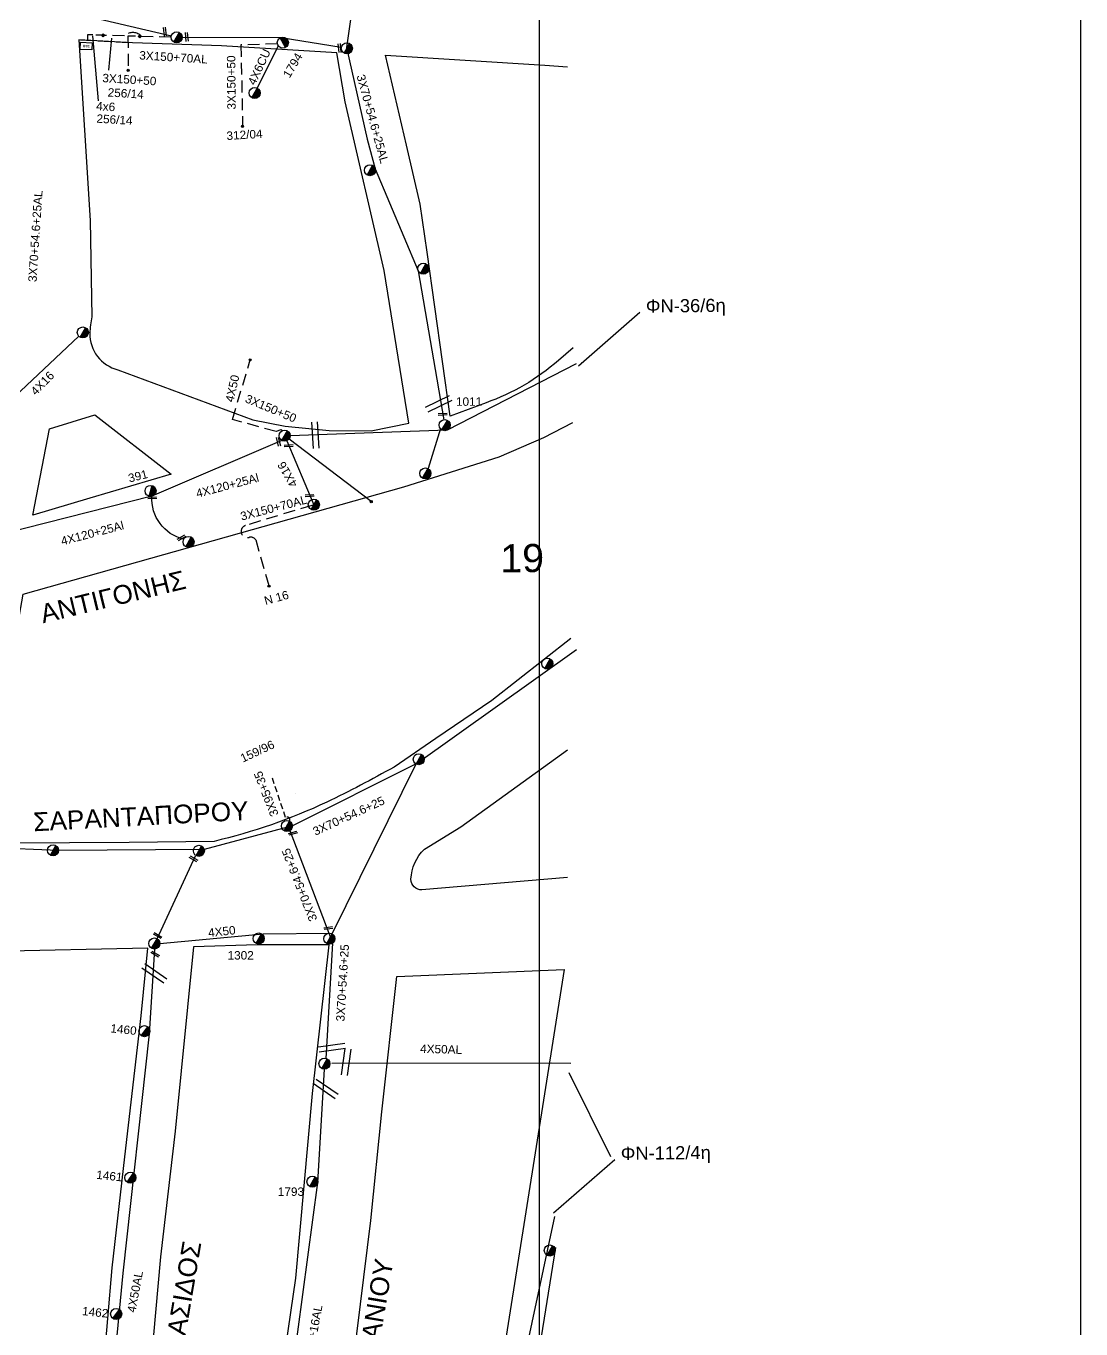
# Model space of a CAD drawing. Header units: millimetres. Extents: x 898 to 5598, y 789 to 3443.
# Drawn here: x 2823.1 to 3048.2, y 1130.7 to 1408.8 of the extents above; entities that cross this region are included whole.
import ezdxf

# ---------------------------------------------------------------- set-up
doc = ezdxf.new("R2010")
doc.units = ezdxf.units.MM
doc.linetypes.add('DASHED', pattern=[19.05, 12.7, -6.35])
for name, color, linetype in [('Pillar OTE', 7, 'Continuous'), ('Άγνωστα', 7, 'Continuous'), ('Γυμνά εναέρια ΧΤ (3Φ)   4x50CU', 7, 'Continuous'), ('Γυμνά εναέρια ΧΤ και ΦΟΠ (3Φ)   4x50+16AL', 7, 'Continuous'), ('Εναέρια παροχή ΧΤ 4x16', 7, 'SYN_LINE'), ('Επιγραφές - Σχήματα', 7, 'Continuous'), ('Καλώδια ΧΤ   3x150+70AL', 7, 'DASHED'), ('Καλώδια ΧΤ   3x150AL+50CU', 7, 'DASHED'), ('Καλώδια ΧΤ   3x95+35 XLPE', 7, 'DASHED'), ('Καλώδια ΧΤ   4x6CU', 7, 'DASHED'), ('Μηχανική τομή', 7, 'Continuous'), ('Στύλος ΦΜ', 7, 'Continuous'), ('Στύλος ΦΜ @ 1', 7, 'Continuous'), ('Συνδέσεις', 7, 'Continuous'), ('Συνεστραμμένα ΧΤ   3x70+54.6+25 AL', 7, 'SYN_LINE'), ('Συνεστραμμένα ΧΤ   4x120+25 AL', 7, 'SYN_LINE'), ('Τομή', 7, 'Continuous'), ('Υπόβαθρο ΔΕΗ', 7, 'Continuous'), ('Υπόγεια καλώδια Παροχών ΧΤ   4x50AL', 7, 'DASHED'), ('Υπόγεια καλώδια Παροχών ΧΤ   4x6', 7, 'DASHED')]:
    doc.layers.add(name, color=color, linetype=linetype)
doc.styles.add('arial', font='arial.ttf')
doc.styles.get("Standard").update_dxf_attribs({"font": 'arial.ttf'})
doc.linetypes.add('SYN_LINE', pattern='A,0.5,-0.0001,["/\\/\\/\\/",Standard,S=0.1,R=0,X=0,Y=-0.05],-0.25', length=0.7501)
doc.dimstyles.new('ISO-25', dxfattribs={"dimtxt": 2.5, "dimasz": 2.5, "dimexe": 1.25, "dimexo": 0.625, "dimtad": 1, "dimtxsty": 'Standard', "dimcen": 2.5, "dimadec": 0, "dimazin": 0, "dimtfac": 1, "dimtmove": 0, "dimatfit": 3, "dimfxl": 1, "dimarcsym": 0})

# ---------------------------------------------------------------- blocks, each defined once
blk = doc.blocks.new('ΥΠΑΡΧΩΝ ΤΣΙΜΕΝΤΕΝΙΟΣ ΣΤΥΛΟΣ')
at = {"layer": 'Στύλος ΦΜ'}
blk.add_hatch(color=7, dxfattribs=at).paths.add_polyline_path([(-1.29, -2.28, 0.574793), (2.62, 0, 0.268822), (1.3, 2.27)])
at = {"layer": 'Στύλος ΦΜ', "color": 7}
blk.add_line((-1.29, -2.28), (1.3, 2.27), dxfattribs=at)
blk.add_circle((0, 0), 2.62, dxfattribs=at)
at = {"layer": 'Στύλος ΦΜ', "flags": 4}
for tag, p in [('ΤΥΠΟΣ', (-4.91, 3.03)), ('ΑΡΙΘΜΟΣ', (-4.68, 8.05))]:
    blk.add_attdef(tag, p, '', height=4, dxfattribs=at)
blk = doc.blocks.new('ΜΗΧΑΝΙΚΗ ΤΟΜΗ')
at = {"layer": 'Μηχανική τομή', "ltscale": 40}
for p, q in [((-1.89, 0.78), (1.89, 0.78)), ((1.89, 0), (-1.89, 0))]:
    blk.add_line(p, q, dxfattribs=at)
blk = doc.blocks.new('ΤΟΜΗ')
at = {"layer": 'Τομή', "ltscale": 40}
for p, q in [((-5.68, 0), (5.68, 0)), ((5.68, -2.33), (-5.68, -2.33))]:
    blk.add_line(p, q, dxfattribs=at)
blk = doc.blocks.new('_ΣΥΝΔΕΣΗ')
at = {"layer": 'Συνδέσεις', "linetype": 'SYN_LINE', "ltscale": 40}
blk.add_hatch(color=256, dxfattribs=at).paths.add_polyline_path([(0.5, -0.01, 1), (-0.5, -0.01, 1)])
at = {"layer": 'Συνδέσεις'}
blk.add_circle((0, -0.01), 0.5, dxfattribs=at)
blk = doc.blocks.new('TSONTA XT1')
at = {"ltscale": 40}
h = blk.add_hatch(color=256, dxfattribs=at)
h.dxf.hatch_style = 1
h.paths.add_polyline_path([(595.96, 2487.66), (597.07, 2488.77), (595.96, 2489.87), (594.85, 2488.77)])
blk.add_lwpolyline([(594.85, 2488.77), (595.96, 2489.87), (597.07, 2488.77), (595.96, 2487.66)], close=True, dxfattribs=at)
blk = doc.blocks.new('PILLAR ΟΤΕ')
at = {"layer": 'Pillar OTE', "ltscale": 40}
blk.add_lwpolyline([(-3.31, 2.02), (3.39, 2.02), (3.39, -1.99), (-3.31, -1.99)], close=True, dxfattribs=at)
at = {"layer": 'Pillar OTE', "insert": (-1.81, 0.71), "char_height": 1.3575, "width": 109.961, "attachment_point": 1}
blk.add_mtext('{\\fArial|b1|i0|c161|p34;OTE}', dxfattribs=at)

msp = doc.modelspace()

# ---------------------------------------------------------------- linework, layer by layer
at = {"layer": 'Άγνωστα', "color": 62, "linetype": 'DASHED', "ltscale": 0.2}
for points in [[(2867.17, 1324.83), (2870.96, 1337.53)], [(2877.82, 1322.43), (2877.51, 1322.61), (2876.48, 1322.23), (2867.17, 1324.83)], [(2884.1, 1306.49), (2869.95, 1302.2)]]:
    msp.add_lwpolyline(points, dxfattribs=at)
at = {"layer": 'Άγνωστα', "color": 27, "linetype": 'SYN_LINE', "ltscale": 20}
msp.add_lwpolyline([(2940.49, 1336.67), (2912.98, 1322.56), (2879.49, 1321.35)], dxfattribs=at)
at = {"layer": 'Άγνωστα', "color": 27, "linetype": 'SYN_LINE', "ltscale": 10}
msp.add_lwpolyline([(2911.52, 1322.87), (2908.9, 1314.33)], dxfattribs=at)
at = {"layer": 'Άγνωστα', "color": 62, "linetype": 'SYN_LINE', "ltscale": 15}
msp.add_lwpolyline([(2878.77, 1320.27), (2884.53, 1306.62), (2884.1, 1306.49)], dxfattribs=at)
at = {"layer": 'Άγνωστα', "color": 62, "linetype": 'SYN_LINE', "ltscale": 20}
msp.add_lwpolyline([(2896.78, 1307.28), (2879.24, 1320.64)], dxfattribs=at)
at = {"layer": 'Άγνωστα', "color": 62, "linetype": 'SYN_LINE', "ltscale": 15}
msp.add_lwpolyline([(2856.77, 1299.25), (2856.77, 1299.25, -0.361208), (2849.98, 1308.45, -0.887821)], format="xyb", dxfattribs=at)
at = {"layer": 'Γυμνά εναέρια ΧΤ (3Φ)   4x50CU', "color": 1}
msp.add_lwpolyline([(2851.68, 1212.97), (2873.69, 1215.02), (2887.85, 1215.17)], dxfattribs=at)
at = {"layer": 'Γυμνά εναέρια ΧΤ (3Φ)   4x50CU', "color": 85, "ltscale": 0.2}
for points in [[(2850.5, 1211.79), (2849.41, 1193.66), (2843.78, 1142.63), (2839.68, 1099.68), (2838.94, 1079.11), (2847.72, 1036.54), (2855.49, 1011.25)], [(2888.34, 1187.45), (2935.23, 1187.53), (2939.39, 1187.42)]]:
    msp.add_lwpolyline(points, dxfattribs=at)
at = {"layer": 'Γυμνά εναέρια ΧΤ και ΦΟΠ (3Φ)   4x50+16AL', "color": 62}
msp.add_lwpolyline([(2788, 1425.2, -0.000565), (2788, 1425.2), (2818.92, 1415.06), (2854.13, 1406.67)], format="xyb", dxfattribs=at)
at = {"layer": 'Γυμνά εναέρια ΧΤ και ΦΟΠ (3Φ)   4x50+16AL', "color": 27, "ltscale": 40}
msp.add_lwpolyline([(2868.57, 1021.11), (2872.6, 1047.2), (2875.5, 1080.47), (2880.02, 1122.1), (2885.4, 1161.97), (2886.79, 1186.15)], dxfattribs=at)
at = {"layer": 'Γυμνά εναέρια ΧΤ και ΦΟΠ (3Φ)   4x50+16AL', "color": 85, "ltscale": 40}
msp.add_lwpolyline([(2912.37, 1019.84), (2918.34, 1062.83), (2921.31, 1082.4), (2928.72, 1120.74), (2935.92, 1154.72)], dxfattribs=at)
at = {"layer": 'Εναέρια παροχή ΧΤ 4x16', "color": 30, "ltscale": 20}
msp.add_lwpolyline([(2818.25, 1327.35), (2834.38, 1342.58)], dxfattribs=at)
at = {"layer": 'Επιγραφές - Σχήματα'}
msp.add_lwpolyline([(2932.69, 801.84), (2932.69, 1798.94), (924.79, 1798.94), (924.79, 801.84)], dxfattribs=at)
at = {"layer": 'Επιγραφές - Σχήματα', "ltscale": 10}
msp.add_lwpolyline([(2935.78, 806.49), (3048.18, 806.49), (3048.18, 1795.4), (2935.78, 1795.4)], dxfattribs=at)
at = {"layer": 'Καλώδια ΧΤ   3x150+70AL', "color": 62, "linetype": 'DASHED', "ltscale": 0.2}
msp.add_lwpolyline([(2869.95, 1302.2, 1.00042), (2870.72, 1299.65, -0.335836), (2872.12, 1299.14), (2874.96, 1289.25)], format="xyb", dxfattribs=at)
at = {"layer": 'Καλώδια ΧΤ   3x150AL+50CU', "color": 62, "linetype": 'DASHED', "ltscale": 0.2}
msp.add_lwpolyline([(2847.37, 1406.93, 0.362688), (2844.11, 1406.69), (2839.93, 1406.81)], format="xyb", dxfattribs=at)
at = {"layer": 'Καλώδια ΧΤ   3x150AL+50CU', "color": 7, "linetype": 'DASHED', "ltscale": 0.2}
msp.add_lwpolyline([(2844.88, 1405.24), (2834.38, 1405.82)], dxfattribs=at)
at = {"layer": 'Καλώδια ΧΤ   3x150AL+50CU', "color": 62, "ltscale": 0.2}
msp.add_lwpolyline([(2876.76, 1404.98), (2868.98, 1404.78), (2869.32, 1387.4)], dxfattribs=at)
at = {"layer": 'Καλώδια ΧΤ   3x95+35 XLPE', "color": 1, "linetype": 'DASHED', "ltscale": 0.1}
msp.add_lwpolyline([(2879.37, 1239.08, 0.781392), (2878.51, 1239.84), (2875.59, 1248.58)], format="xyb", dxfattribs=at)
at = {"layer": 'Καλώδια ΧΤ   3x95+35 XLPE', "linetype": 'DASHED', "ltscale": 20}
msp.add_lwpolyline([(2880.58, 1245.08), (2880.58, 1245.08), (2880.58, 1245.08)], dxfattribs=at)
at = {"layer": 'Καλώδια ΧΤ   4x6CU', "color": 62, "ltscale": 0.2}
msp.add_lwpolyline([(2854.09, 1406.39), (2844.87, 1406.66), (2844.91, 1399.35)], dxfattribs=at)
at = {"layer": 'Συνεστραμμένα ΧΤ   3x70+54.6+25 AL', "color": 62, "linetype": 'SYN_LINE', "ltscale": 20}
msp.add_lwpolyline([(2892.63, 1464), (2883.44, 1450.45), (2893.96, 1421.77), (2891.52, 1404.22), (2895.93, 1384.62), (2895.93, 1384.62), (2897.63, 1378.33), (2906.79, 1356.53), (2912.24, 1324.77)], dxfattribs=at)
at = {"layer": 'Συνεστραμμένα ΧΤ   3x70+54.6+25 AL', "color": 62, "ltscale": 20}
msp.add_lwpolyline([(2856.45, 1406.39), (2877.56, 1406.37), (2890.39, 1404.27)], dxfattribs=at)
at = {"layer": 'Συνεστραμμένα ΧΤ   3x70+54.6+25 AL', "color": 62, "ltscale": 12}
msp.add_lwpolyline([(2876.93, 1404.6), (2872.42, 1395.57)], dxfattribs=at)
at = {"layer": 'Συνεστραμμένα ΧΤ   3x70+54.6+25 AL', "color": 1, "linetype": 'SYN_LINE', "ltscale": 20}
for points in [[(2888.44, 1215.01), (2906.34, 1251.29), (2940.53, 1275.69)], [(2906.34, 1251.29), (2879.96, 1238.06), (2861.14, 1233.05), (2830.07, 1232.84), (2801.68, 1233.93)], [(2887.17, 1188.45), (2888.55, 1213.04), (2879.5, 1237.05)], [(2851.09, 1213.99), (2859.27, 1231.67)]]:
    msp.add_lwpolyline(points, dxfattribs=at)
at = {"layer": 'Συνεστραμμένα ΧΤ   4x120+25 AL', "color": 62, "linetype": 'SYN_LINE', "ltscale": 20}
msp.add_lwpolyline([(2877.73, 1320.33), (2849.98, 1308.45), (2813.73, 1299.26)], dxfattribs=at)
at = {"layer": 'Υπόβαθρο ΔΕΗ'}
for points in [[(2904.76, 1324.01), (2899.53, 1356.64), (2891.21, 1392.62), (2889.43, 1403.1), (2864.85, 1404.57), (2845.82, 1405.18), (2834.38, 1405.82), (2836.78, 1367.26), (2836.78, 1367.26), (2837.16, 1346.73, 0.045108), (2836.73, 1343.23, 0.350632), (2842.71, 1335.44), (2871.48, 1324.71), (2878.41, 1323.36), (2887.81, 1322.44), (2896.73, 1322.43), (2904.76, 1324.01)], [(2939.84, 1340.13), (2936.71, 1337.4, -0.094236), (2921.26, 1328.38), (2913.61, 1325.51), (2908.74, 1360.53), (2907.21, 1370.75), (2904.33, 1383.38), (2904.33, 1383.38), (2899.8, 1402.6), (2933.81, 1400.43), (2938.66, 1400.12)], [(2939.35, 1278.07), (2922.48, 1264.84), (2910.53, 1256.7), (2901.64, 1250.64, -0.016239), (2887.27, 1243.13, -0.051186), (2863.23, 1234.76), (2845.14, 1234.53), (2819.69, 1234.38), (2814.29, 1240.64), (2822.49, 1287.53), (2903.75, 1310.43), (2924.1, 1316.82), (2933.62, 1320.99), (2939.78, 1324.15)], [(2938.61, 1227.06), (2907.6, 1224.45, -0.450847), (2905.25, 1226.7, -0.193282), (2908.12, 1233.11), (2915.89, 1237.87), (2938.65, 1254.34)]]:
    msp.add_lwpolyline(points, format="xyb", dxfattribs=at)
for points in [[(2828.16, 1322.83), (2837.81, 1325.82), (2854.1, 1313.17), (2836.73, 1308.02), (2824.54, 1304.41), (2828.16, 1322.83)], [(2887.81, 1212.67), (2872.47, 1212.68), (2858.84, 1212.23), (2854.95, 1172.89), (2851.8, 1146.08), (2848.76, 1112.02), (2847.43, 1097.94), (2847.01, 1086.06), (2845.16, 1070.37), (2860.84, 1022.18), (2867.3, 1021.98), (2870.74, 1049.01), (2874.32, 1091.38), (2876.32, 1111.75), (2880.67, 1141.51), (2884.23, 1180.99), (2887.81, 1212.67)], [(2848.06, 1024.79), (2835.43, 1073.09), (2838.74, 1111.33), (2841.53, 1143.77), (2844.22, 1167.44), (2847.66, 1197.53), (2849.13, 1212), (2816.13, 1211.23), (2811.93, 1206.31), (2810.59, 1202.57), (2802.25, 1140.39), (2798.97, 1113.43), (2795.77, 1086.01), (2791.56, 1057.85), (2790.27, 1049.7), (2791.26, 1014.62), (2827.06, 1017.74), (2842.68, 1018.91), (2848.06, 1024.79)], [(2937.96, 1207.42), (2924.02, 1119.28), (2908.88, 1036.32), (2905.83, 1022.77), (2882.49, 1023.39), (2884.14, 1038.07), (2886.1, 1063.44), (2891.5, 1111.82), (2896.66, 1153.85), (2899.01, 1177.01), (2902.21, 1205.93), (2937.96, 1207.42)], [(2930.48, 1019.69), (2913.64, 1020.17), (2918.85, 1054.61), (2925.08, 1087.32), (2932.17, 1123.29), (2936.19, 1148.11)]]:
    msp.add_lwpolyline(points, dxfattribs=at)
at = {"layer": 'Υπόγεια καλώδια Παροχών ΧΤ   4x6', "color": 62, "linetype": 'DASHED', "ltscale": 0.1}
msp.add_lwpolyline([(2839.26, 1406.82), (2836.25, 1406.92), (2836.19, 1405.26)], dxfattribs=at)

# ---------------------------------------------------------------- block references
at = {"layer": 'Pillar OTE', "xscale": 0.375, "yscale": 0.375, "zscale": 0.375, "rotation": 357.0561975493653}
msp.add_blockref('PILLAR ΟΤΕ', (2835.92, 1404.5), dxfattribs=at)
at = {"layer": 'Μηχανική τομή'}
for p, xscale, yscale, zscale, rotation in [((2852.93, 1407.61), 0.4999999999999992, 0.4999999999999992, 0.4999999999999992, 95.57451822963904), ((2857.61, 1406.48), 0.4999999999999992, 0.4999999999999992, 0.4999999999999992, 95.57451822963907), ((2890.21, 1404.1), 0.4999999999999992, 0.4999999999999992, 0.4999999999999992, 95.57451822963904), ((2912.01, 1326.14), 0.4999999999999993, 0.4999999999999993, 0.4999999999999993, 183.0485862271134), ((2876.77, 1320.04), 0.4999999999999992, 0.4999999999999992, 0.4999999999999992, 284.3640512142731), ((2879.15, 1319.42), 0.4999999999999993, 0.4999999999999993, 0.4999999999999993, 183.0485862271134), ((2850.03, 1308.29), 0.4999999999999993, 0.4999999999999993, 0.4999999999999993, 183.0485862271134), ((2883.6, 1308.78), 0.4999999999999993, 0.4999999999999993, 0.4999999999999993, 183.0485862271134), ((2856.2, 1299.74), 0.4999999999999993, 0.4999999999999993, 0.4999999999999993, 209.1285442410095), ((2880.02, 1236.69), 0.4999999999999993, 0.4999999999999993, 0.4999999999999993, 195.1808666577872), ((2858.93, 1231.21), 0.4999999999999993, 0.4999999999999993, 0.4999999999999993, 150.196826480274), ((2851.31, 1214.82), 0.4999999999999993, 0.4999999999999993, 0.4999999999999993, 150.196826480274), ((2887.58, 1216.46), 0.4999999999999993, 0.4999999999999993, 0.4999999999999993, 187.6200040132152), ((2850.75, 1210.89), 0.4999999999999993, 0.4999999999999993, 0.4999999999999993, 150.196826480274)]:
    msp.add_blockref('ΜΗΧΑΝΙΚΗ ΤΟΜΗ', p, dxfattribs=dict(at, xscale=xscale, yscale=yscale, zscale=zscale, rotation=rotation))
at = {"layer": 'Στύλος ΦΜ @ 1', "ltscale": 40, "xscale": 0.4499999999998181, "yscale": 0.4499999999998181, "zscale": 0.4499999999998181}
for p in [(2855.27, 1406.39), (2891.57, 1404.04), (2871.89, 1394.51), (2896.49, 1378.02), (2907.87, 1356.99), (2835.24, 1343.39), (2878.31, 1321.35), (2908.32, 1313.3), (2884.53, 1306.62), (2857.8, 1298.69), (2934.36, 1272.71), (2906.92, 1252.31), (2878.78, 1238.06), (2828.89, 1232.84), (2860, 1232.75), (2850.5, 1212.97), (2887.85, 1213.99), (2886.79, 1187.33), (2934.86, 1147.45)]:
    msp.add_blockref('ΥΠΑΡΧΩΝ ΤΣΙΜΕΝΤΕΝΙΟΣ ΣΤΥΛΟΣ', p, dxfattribs=at)
at = {"layer": 'Στύλος ΦΜ @ 1', "ltscale": 40}
ref = msp.add_blockref('ΥΠΑΡΧΩΝ ΤΣΙΜΕΝΤΕΝΙΟΣ ΣΤΥΛΟΣ', (2877.91, 1405.25), dxfattribs=dict(at, xscale=0.4499999999998181, yscale=0.4499999999998181, zscale=0.4499999999998181, rotation=59.31479052594506))
ref.add_attrib('ΤΥΠΟΣ', '1794', (2879.35, 1397.55), dxfattribs={"layer": 'Στύλος ΦΜ', "height": 1.8, "rotation": 59.3148, "flags": 4})
ref = msp.add_blockref('ΥΠΑΡΧΩΝ ΤΣΙΜΕΝΤΕΝΙΟΣ ΣΤΥΛΟΣ', (2912.44, 1323.61), dxfattribs=dict(at, xscale=0.4499999999998181, yscale=0.4499999999998181, zscale=0.4499999999998181))
ref.add_attrib('ΤΥΠΟΣ', '1011', (2914.85, 1327.74), dxfattribs={"layer": 'Στύλος ΦΜ', "height": 1.8, "flags": 4})
ref = msp.add_blockref('ΥΠΑΡΧΩΝ ΤΣΙΜΕΝΤΕΝΙΟΣ ΣΤΥΛΟΣ', (2849.69, 1309.58), dxfattribs=dict(at, xscale=0.4499999999998181, yscale=0.4499999999998181, zscale=0.4499999999998181, rotation=13.88328292777897))
ref.add_attrib('ΤΥΠΟΣ', '391', (2845.18, 1311.36), dxfattribs={"layer": 'Στύλος ΦΜ', "height": 1.8, "rotation": 13.8833, "flags": 4})
ref = msp.add_blockref('ΥΠΑΡΧΩΝ ΤΣΙΜΕΝΤΕΝΙΟΣ ΣΤΥΛΟΣ', (2872.77, 1214.04), dxfattribs=dict(at, xscale=0.4499999999998181, yscale=0.4499999999998181, zscale=0.4499999999998181))
ref.add_attrib('ΤΥΠΟΣ', '1302', (2866.12, 1209.55), dxfattribs={"layer": 'Στύλος ΦΜ', "height": 1.8, "flags": 4})
ref = msp.add_blockref('ΥΠΑΡΧΩΝ ΤΣΙΜΕΝΤΕΝΙΟΣ ΣΤΥΛΟΣ', (2848.39, 1194.26), dxfattribs=dict(at, xscale=0.4499999999998179, yscale=0.4499999999998179, zscale=0.4499999999998179, rotation=354.1148363861845))
ref.add_attrib('ΤΥΠΟΣ', '1460', (2841.06, 1194.01), dxfattribs={"layer": 'Στύλος ΦΜ', "height": 1.8, "rotation": 354.1148, "flags": 4})
ref = msp.add_blockref('ΥΠΑΡΧΩΝ ΤΣΙΜΕΝΤΕΝΙΟΣ ΣΤΥΛΟΣ', (2845.37, 1163), dxfattribs=dict(at, xscale=0.4499999999998178, yscale=0.4499999999998178, zscale=0.4499999999998178, rotation=354.1148363861845))
ref.add_attrib('ΤΥΠΟΣ', '1461', (2838.04, 1162.76), dxfattribs={"layer": 'Στύλος ΦΜ', "height": 1.8, "rotation": 354.1148, "flags": 4})
ref = msp.add_blockref('ΥΠΑΡΧΩΝ ΤΣΙΜΕΝΤΕΝΙΟΣ ΣΤΥΛΟΣ', (2884.23, 1162.13), dxfattribs=dict(at, xscale=0.4499999999998181, yscale=0.4499999999998181, zscale=0.4499999999998181))
ref.add_attrib('ΤΥΠΟΣ', '1793', (2876.84, 1159.1), dxfattribs={"layer": 'Στύλος ΦΜ', "height": 1.8, "flags": 4})
ref = msp.add_blockref('ΥΠΑΡΧΩΝ ΤΣΙΜΕΝΤΕΝΙΟΣ ΣΤΥΛΟΣ', (2842.35, 1133.91), dxfattribs=dict(at, xscale=0.4499999999998178, yscale=0.4499999999998178, zscale=0.4499999999998178, rotation=354.1148363861845))
ref.add_attrib('ΤΥΠΟΣ', '1462', (2835.02, 1133.67), dxfattribs={"layer": 'Στύλος ΦΜ', "height": 1.8, "rotation": 354.1148, "flags": 4})
at = {"layer": 'Συνδέσεις'}
for name, p, xscale, yscale, zscale in [('TSONTA XT1', (2657.3, 645.51), 0.3058959231073555, 0.3058959231073555, 0.3058959231073555), ('TSONTA XT1', (2665.07, 645.29), 0.3058959231073555, 0.3058959231073555, 0.3058959231073555), ('_ΣΥΝΔΕΣΗ', (2844.91, 1399.35), 0.4499999999999886, 0.4499999999999886, 0.4499999999999886), ('_ΣΥΝΔΕΣΗ', (2869.32, 1387.4), 0.4499999999999886, 0.4499999999999886, 0.4499999999999886), ('_ΣΥΝΔΕΣΗ', (2870.96, 1337.54), 0.4499999999999886, 0.4499999999999886, 0.4499999999999886), ('_ΣΥΝΔΕΣΗ', (2896.78, 1307.29), 0.4499999999999886, 0.4499999999999886, 0.4499999999999886), ('_ΣΥΝΔΕΣΗ', (2874.96, 1289.25), 0.4499999999999886, 0.4499999999999886, 0.4499999999999886)]:
    msp.add_blockref(name, p, dxfattribs=dict(at, xscale=xscale, yscale=yscale, zscale=zscale))
at = {"layer": 'Τομή'}
for p, xscale, yscale, zscale, rotation in [((2910.93, 1328.69), 0.4999999999999999, 0.4999999999999999, 0.4999999999999999, 25.67603959027753), ((2884.28, 1321.44), 0.4999999999999999, 0.4999999999999999, 0.4999999999999999, 93.7034715601136), ((2850.17, 1206.11), 0.5, 0.5, 0.5, 145.5605054468495), ((2888.48, 1190.16), 0.5, 0.5, 0.5, 188.1716072673849), ((2892, 1187.58), 0.5, 0.5, 0.5, 262.2196779915827), ((2886.7, 1181.45), 0.5, 0.5, 0.5, 145.5605054468495)]:
    msp.add_blockref('ΤΟΜΗ', p, dxfattribs=dict(at, xscale=xscale, yscale=yscale, zscale=zscale, rotation=rotation))

# ---------------------------------------------------------------- texts
at = {"ltscale": 40, "char_height": 4, "width": 94.4586, "attachment_point": 1, "style": 'arial'}
for s, insert, rotation in [('ANTIΓONHΣ', (2825.8, 1285.19), 13.6735), ('ΣΑΡΑΝΤΑΠΟΡΟΥ', (2824.56, 1240.91), 3.0597), ('ΠΑΡΝΑΣΙΔΟΣ', (2850.59, 1114.46), 80.3299), ('ΓΕΡΑΝΙΟΥ', (2892.91, 1118.42), 80.3299)]:
    msp.add_mtext(s, dxfattribs=dict(at, insert=insert, rotation=rotation))
at = {"layer": 'Άγνωστα', "ltscale": 40, "attachment_point": 1, "style": 'arial'}
for s, insert, char_height, width, rotation in [('3X150+50', (2866.06, 1390.97), 1.8, 31.6072, 90.4233), ('312/04', (2865.84, 1386.26), 1.8, 11.3386, 3.4686), ('ΦΝ-36/6η', (2955.35, 1350.42), 2.8, 7.1535, 0.5869), ('4X50', (2865.61, 1328.78), 1.8, 31.6072, 77.1988), ('3X150+50', (2870.39, 1330.24), 1.8, 31.6072, 337.2263), ('4X16', (2879.6, 1310.07), 1.8, 31.6072, 120.0152), ('19', (2924.29, 1298.18), 6, 7.1535, 0.5869), ('N 16', (2873.75, 1286.95), 1.8, 7.0677, 15.2942), ('159/96', (2868.61, 1253.2), 1.8, 7.0677, 24.8493), ('3X70+54.6+25', (2884.09, 1237.59), 1.8, 31.6072, 24.642), ('3X70+54.6+25', (2883.62, 1217.47), 1.8, 31.6072, 111.3907), ('4X50', (2861.88, 1216.15), 1.8, 31.6072, 5.8754), ('3X70+54.6+25', (2889.26, 1196.39), 1.8, 31.6072, 86.6034), ('ΦΝ-112/4η', (2949.99, 1169.58), 2.8, 7.1535, 0.5869)]:
    msp.add_mtext(s, dxfattribs=dict(at, insert=insert, char_height=char_height, width=width, rotation=rotation))
at = {"layer": 'Γυμνά εναέρια ΧΤ και ΦΟΠ (3Φ)   4x50+16AL', "ltscale": 40, "insert": (2882.2, 1123.01), "char_height": 1.8, "width": 31.6072, "attachment_point": 1, "rotation": 79.4525, "style": 'arial'}
msp.add_mtext('4X50+16AL', dxfattribs=at)
at = {"layer": 'Εναέρια παροχή ΧΤ 4x16', "ltscale": 20, "insert": (2823.92, 1331.09), "char_height": 1.8, "width": 31.6072, "attachment_point": 1, "rotation": 45.7668, "style": 'arial'}
msp.add_mtext('4X16', dxfattribs=at)
at = {"layer": 'Καλώδια ΧΤ   3x150+70AL', "ltscale": 0.2, "char_height": 1.8, "width": 31.6072, "attachment_point": 1, "rotation": 14.6605, "style": 'arial'}
for s, insert in [('4X120+25Al', (2859.19, 1309.85)), ('3X150+70AL', (2868.68, 1304.97)), ('4X120+25Al', (2830.38, 1299.68))]:
    msp.add_mtext(s, dxfattribs=dict(at, insert=insert))
at = {"layer": 'Καλώδια ΧΤ   3x95+35 XLPE', "linetype": 'DASHED', "ltscale": 0.2, "insert": (2875.36, 1239.86), "char_height": 1.8, "width": 31.6072, "attachment_point": 1, "rotation": 111.3907, "style": 'arial'}
msp.add_mtext('3X95+35', dxfattribs=at)
at = {"layer": 'Καλώδια ΧΤ   4x6CU', "ltscale": 0.2, "char_height": 1.8, "width": 31.6072, "attachment_point": 1, "style": 'arial'}
for s, insert, rotation in [('3X150+70AL', (2847.35, 1403.48), 356.4684), ('4X6CU', (2870.35, 1396.76), 65.2498), ('3X150+50', (2839.47, 1398.63), 356.4684), ('256/14', (2840.61, 1395.56), 356.4684), ('4x6', (2838.16, 1392.65), 356.4684), ('256/14', (2838.22, 1389.97), 356.4684)]:
    msp.add_mtext(s, dxfattribs=dict(at, insert=insert, rotation=rotation))
at = {"layer": 'Συνεστραμμένα ΧΤ   3x70+54.6+25 AL', "ltscale": 20, "char_height": 1.8, "width": 31.6072, "attachment_point": 1, "style": 'arial'}
for insert, rotation in [((2895.36, 1398.63), 285.3118), ((2823.57, 1354.23), 86.2039)]:
    msp.add_mtext('3X70+54.6+25AL', dxfattribs=dict(at, insert=insert, rotation=rotation))
at = {"layer": 'Υπόγεια καλώδια Παροχών ΧΤ   4x50AL', "ltscale": 0.2, "char_height": 1.8, "width": 31.6072, "attachment_point": 1, "style": 'arial'}
for insert, rotation in [((2907.23, 1191.43), 358.5224), ((2844.68, 1134.42), 79.4525)]:
    msp.add_mtext('4X50AL', dxfattribs=dict(at, insert=insert, rotation=rotation))

# ---------------------------------------------------------------- leaders
at = {"layer": 'Επιγραφές - Σχήματα', "ltscale": 40}
for points in [[(2837.32, 1406.7), (2838.49, 1392.86)], [(2841.39, 1406.24), (2840.7, 1399.39)], [(2940.99, 1336.29), (2954.11, 1347.73)], [(2938.93, 1185.45), (2947.85, 1167.5)], [(2935.63, 1155.45), (2948.76, 1166.89)]]:
    msp.add_leader(points, dimstyle='ISO-25', override={"dimasz": 1, "dimtad": 0}, dxfattribs=at)

doc.saveas('drawing.dxf')
